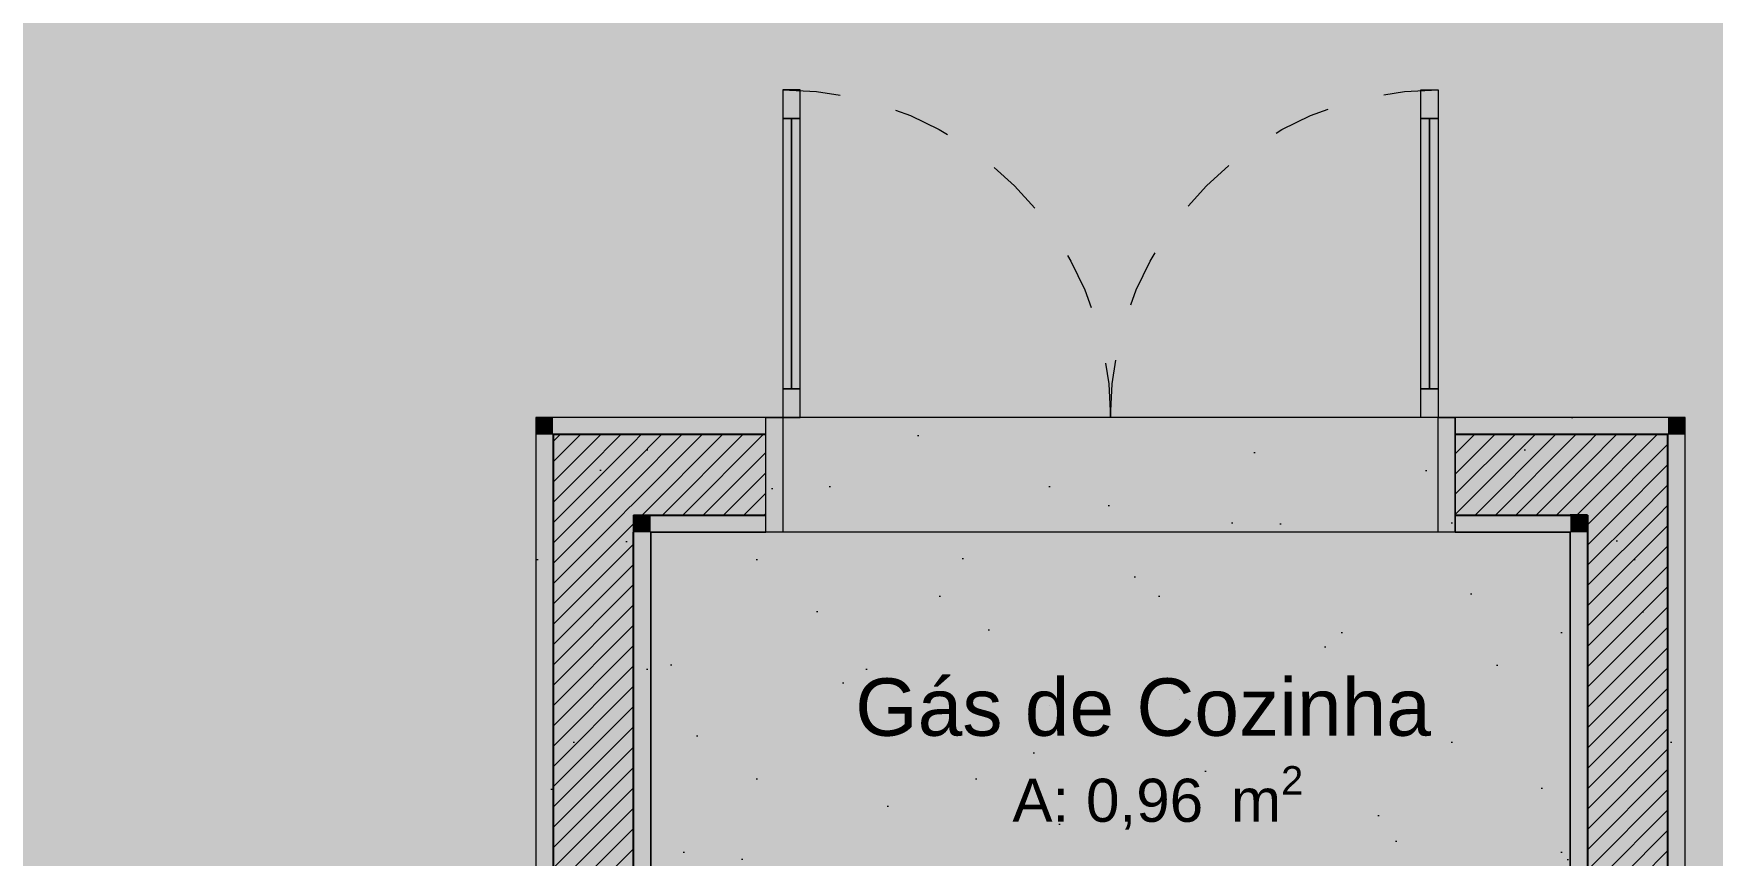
# Model space of a CAD drawing. Header units: metres. Extents: x -77 to 21.6, y -70.6 to -27.7.
# Drawn here: x -46.888 to -43.967, y -32.562 to -31.132 of the extents above; entities that cross this region are included whole.
import ezdxf

# ---------------------------------------------------------------- set-up
doc = ezdxf.new("R2010")
doc.units = ezdxf.units.M
doc.header["$MEASUREMENT"] = 0
doc.linetypes.add('Dashed', pattern=[0.07, 0.045, -0.025])
for name, color, linetype, lineweight, true_color in [('LAJES.EST_Caneta_No__18', 7, 'Continuous', 0, 0xdfdfdf), ('Portas Archicad_Caneta_No__97', 7, 'Continuous', 5, 0x6b6b6b), ('ZONA_Caneta_No__56', 7, 'Continuous', 0, 0xffe495)]:
    doc.layers.add(name, color=color, linetype=linetype, lineweight=lineweight, true_color=true_color)
for name, color, linetype, lineweight in [('LAJES.EST_Caneta_No__241', 7, 'Continuous', 13), ('PAREDE CONSTRUIR_Caneta_No__241', 7, 'Continuous', 13), ('PAREDE CONSTRUIR_Caneta_No__3', 7, 'Continuous', 25), ('Portas Archicad_Caneta_No__241', 7, 'Continuous', 13), ('Selos de Zona Archicad_Caneta_No__11', 7, 'Continuous', 5)]:
    doc.layers.add(name, color=color, linetype=linetype, lineweight=lineweight)
for name, color, linetype in [('PAREDE CONSTRUIR', 7, 'Continuous'), ('Portas Archicad', 7, 'Continuous'), ('ZONA', 7, 'Continuous')]:
    doc.layers.add(name, color=color, linetype=linetype)
doc.styles.add('GENERATED_STYLE_1', font='arial.ttf')
pattern_1 = [(45, (0, 0.6), (-0.1909188, 0.1909188), [0, -0.18, 0, -0.27]), (110, (0.6, 0.6), (0.253717, 0.09234544), [0, -0.132, 0, -0.228])]
pattern_2 = [(45, (0, 0), (-0.01767767, 0.01767767), [])]

# ---------------------------------------------------------------- blocks, each defined once
blk = doc.blocks.new('Gás de Cozinha_9_24_6', base_point=(-44.9317, -32.3677))
at = {"layer": 'Selos de Zona Archicad_Caneta_No__11', "color": 7, "lineweight": 5, "attachment_point": 2, "style": 'GENERATED_STYLE_1'}
for s, insert, char_height in [('\\A1;{\\pqc;\\pt0,0.55;\\fArial|b0|i0|c0|p0;\\W1.000000;Gás de Cozinha\\fArial|b0|i0|c0|p0;\\W1.000000;\\A1{\\H.66x;\\S^  ;}\\fArial|b0|i0|c0|p0;\\W1.000000;\\fArial|b0|i0|c0|p0;\\W1.000000;\\A1{\\H.66x;\\S^  ;}}', (-44.9317, -32.2538), 0.1), ('\\A1;{\\pqc;\\pt0,0.55;\\fArial|b0|i0|c0|p0;\\W1.000000;A: 0,96\\fArial|b0|i0|c0|p0;\\W1.000000;\\A1{\\H.66x;\\S^  ;}\\fArial|b0|i0|c0|p0;\\W1.000000; m\\fArial|b0|i0|c0|p0;\\W1.000000;\\A1{\\H.66x;\\S2^  ;}}', (-44.9317, -32.4066), 0.075)]:
    blk.add_mtext(s, dxfattribs=dict(at, insert=insert, char_height=char_height))
blk = doc.blocks.new('Double Door 26_4')
at = {"layer": 'Portas Archicad', "linetype": 'Continuous', "lineweight": 0, "true_color": 0xffffff}
for points in [[(-0.57, 0.57), (-0.57, 0.52), (-0.54, 0.52), (-0.54, 0.57)], [(0.57, 0.57), (0.54, 0.57), (0.54, 0.52), (0.57, 0.52)], [(-0.57, 0.52), (-0.57, 0.05), (-0.555, 0.05), (-0.555, 0.52)], [(-0.555, 0.52), (-0.555, 0.05), (-0.54, 0.05), (-0.54, 0.52)], [(0.555, 0.52), (0.54, 0.52), (0.54, 0.05), (0.555, 0.05)], [(0.57, 0.52), (0.555, 0.52), (0.555, 0.05), (0.57, 0.05)], [(-0.54, 0), (-0.54, 0.05), (-0.57, 0.05), (-0.57, 0)], [(0.54, 0), (0.57, 0), (0.57, 0.05), (0.54, 0.05)], [(-0.57, -0.2), (-0.57, -0.03), (-0.57, 0), (-0.6, 0), (-0.6, -0.2)], [(0.6, -0.2), (0.6, 0), (0.57, 0), (0.57, -0.03), (0.57, -0.2)]]:
    blk.add_hatch(color=7, dxfattribs=at).paths.add_polyline_path(points)
at = {"layer": 'Portas Archicad_Caneta_No__241', "color": 7, "linetype": 'Continuous', "lineweight": 13}
for p, q in [((-0.57, 0.57), (-0.57, 0.52)), ((-0.54, 0.57), (-0.57, 0.57)), ((-0.54, 0.52), (-0.54, 0.57)), ((0.54, 0.52), (0.54, 0.57)), ((0.54, 0.57), (0.57, 0.57)), ((0.57, 0.57), (0.57, 0.52)), ((-0.57, 0.52), (-0.54, 0.52)), ((-0.555, 0.52), (-0.555, 0.05)), ((0.57, 0.52), (0.54, 0.52)), ((0.555, 0.52), (0.555, 0.05)), ((-0.54, 0.05), (-0.57, 0.05)), ((-0.57, 0.05), (-0.57, 0)), ((-0.54, 0), (-0.54, 0.05)), ((0.54, 0), (0.54, 0.05)), ((0.54, 0.05), (0.57, 0.05)), ((0.57, 0.05), (0.57, 0)), ((-0.57, 0), (-0.6, 0)), ((-0.6, 0), (-0.6, -0.2)), ((-0.6, -0.03), (-0.6, 0)), ((-0.6, -0.03), (-0.6, 0)), ((-0.57, -0.03), (-0.57, 0)), ((-0.57, 0), (-0.54, 0)), ((0.57, 0), (0.54, 0)), ((0.6, 0), (0.57, 0)), ((0.57, 0), (0.57, -0.03)), ((0.6, -0.2), (0.6, 0)), ((0.6, -0.03), (0.6, 0)), ((0.6, -0.03), (0.6, 0)), ((-0.6, -0.17), (-0.6, -0.03)), ((-0.6, -0.17), (-0.6, -0.03)), ((-0.57, -0.2), (-0.57, -0.03)), ((0.57, -0.03), (0.57, -0.2)), ((0.6, -0.17), (0.6, -0.03)), ((0.6, -0.17), (0.6, -0.03)), ((-0.6, -0.2), (-0.6, -0.17)), ((-0.6, -0.2), (-0.6, -0.17)), ((0.6, -0.2), (0.6, -0.17)), ((0.6, -0.2), (0.6, -0.17)), ((-0.6, -0.2), (-0.57, -0.2)), ((0.57, -0.2), (0.6, -0.2))]:
    blk.add_line(p, q, dxfattribs=at)
at = {"layer": 'Portas Archicad_Caneta_No__241', "color": 7, "linetype": 'Continuous', "lineweight": 13, "flags": 128}
for points in [[(-0.57, 0.52), (-0.57, 0.05), (-0.555, 0.05), (-0.555, 0.52)], [(-0.555, 0.52), (-0.555, 0.05), (-0.54, 0.05), (-0.54, 0.52)], [(0.555, 0.52), (0.555, 0.05), (0.54, 0.05), (0.54, 0.52)], [(0.57, 0.52), (0.57, 0.05), (0.555, 0.05), (0.555, 0.52)]]:
    blk.add_lwpolyline(points, close=True, dxfattribs=at)
at = {"layer": 'Portas Archicad_Caneta_No__97', "color": 251, "linetype": 'Dashed', "lineweight": 5, "true_color": 0x6b6b6b}
for centre, start, end in [((-0.57, 0), 0, 90), ((0.57, 0), 90, 180)]:
    blk.add_arc(centre, 0.57, start, end, dxfattribs=at)

msp = doc.modelspace()

# ---------------------------------------------------------------- hatches: boundary and pattern name
at = {"layer": 'LAJES.EST_Caneta_No__18', "linetype": 'Continuous', "lineweight": 0, "true_color": 0xdfdfdf}
h = msp.add_hatch(dxfattribs=at)
h.set_pattern_fill('Piso_Externo__0006', color=254, style=0, pattern_type=2)
h.set_pattern_definition(pattern_1)
h.paths.add_polyline_path([(-76.514, -65.1016), (-73.814, -65.1016, -0.414214), (-75.814, -67.1016), (-66.814, -67.1016, -0.414214), (-68.814, -65.1016), (-68.814, -62.301), (-68.814, -45.4002, -0.414214), (-66.514, -43.1002), (-65.914, -43.1002), (-65.914, -42.3002), (-66.514, -42.3002), (-66.514, -38.2041), (-65.114, -38.2041), (-65.114, -36.7038), (-66.514, -36.7038), (-66.514, -32.5997), (-65.114, -32.5997), (-56.714, -32.5997), (-53.814, -32.5997), (-44.014, -32.5997), (-44.014, -42.3002), (-53.814, -42.3002), (-53.814, -47.1002), (-44.014, -47.1002), (-44.014, -50.8516), (-45.6136, -50.8516), (-45.6136, -52.3506), (-44.014, -52.3506), (-44.014, -60.3006), (-48.9163, -60.3006), (-48.9163, -61.1006), (-44.3609, -61.1006), (-44.3609, -67.1016), (-44.014, -67.1016), (-41.514, -67.1016), (-41.514, -28.1016), (-41.714, -28.1016), (-41.714, -60.3006), (-43.014, -60.3006), (-43.014, -30.0016), (-66.514, -30.0016), (-66.514, -28.1016), (-76.514, -28.1016)])
h.paths.add_polyline_path([(-73.814, -45.1016), (-76.314, -45.1016), (-76.314, -43.0892), (-75.7984, -43.0908, -0.414214), (-73.8139, -45.0876)], flags=0)
h.paths.add_polyline_path([(-73.814, -45.5846, -0.009328), (-73.814, -45.6604)], flags=0)
h.paths.add_polyline_path([(-52.814, -46.3002), (-52.814, -43.1002), (-44.014, -43.1002), (-44.014, -46.3002)], flags=0)
h.paths.add_polyline_path([(-67.714, -34.1), (-76.314, -34.1), (-76.314, -32.5997), (-67.714, -32.5997)], flags=0)
h = msp.add_hatch(dxfattribs=at)
h.set_pattern_fill('Piso_Externo__0006', color=254, style=0, pattern_type=2)
h.set_pattern_definition(pattern_1)
h.paths.add_polyline_path([(-46.014, -32.5997), (-44.014, -32.5997), (-44.014, -31.7997), (-46.014, -31.7997)])
at = {"layer": 'PAREDE CONSTRUIR', "linetype": 'Continuous', "lineweight": 0, "true_color": 0xffffff}
for points in [[(-45.984, -31.8297), (-46.014, -31.7997), (-46.014, -31.8297)], [(-45.984, -31.7997), (-46.014, -31.7997), (-45.984, -31.8297)], [(-45.984, -31.7997), (-45.984, -31.8297), (-45.614, -31.8297), (-45.614, -31.7997)], [(-44.414, -31.7997), (-44.414, -31.8297), (-44.044, -31.8297), (-44.044, -31.7997)], [(-44.044, -31.8297), (-44.014, -31.7997), (-44.044, -31.7997)], [(-44.044, -31.8297), (-44.014, -31.8297), (-44.014, -31.7997)], [(-46.014, -31.8297), (-46.014, -32.5997), (-45.984, -32.5997), (-45.984, -31.8297)], [(-44.044, -31.8297), (-44.044, -32.5997), (-44.014, -32.5997), (-44.014, -31.8297)], [(-45.814, -31.9997), (-45.844, -31.9697), (-45.844, -31.9997)], [(-45.814, -31.9697), (-45.844, -31.9697), (-45.814, -31.9997)], [(-45.614, -31.9697), (-45.814, -31.9697), (-45.814, -31.9997), (-45.614, -31.9997)], [(-44.214, -31.9697), (-44.414, -31.9697), (-44.414, -31.9997), (-44.214, -31.9997)], [(-44.214, -31.9997), (-44.184, -31.9697), (-44.214, -31.9697)], [(-44.214, -31.9997), (-44.184, -31.9997), (-44.184, -31.9697)], [(-45.844, -31.9997), (-45.844, -32.5997), (-45.814, -32.5997), (-45.814, -31.9997)], [(-44.214, -31.9997), (-44.214, -32.5997), (-44.184, -32.5997), (-44.184, -31.9997)]]:
    msp.add_hatch(color=7, dxfattribs=at).paths.add_polyline_path(points)
at = {"layer": 'PAREDE CONSTRUIR', "linetype": 'Continuous', "lineweight": 0, "true_color": 0x000000}
h = msp.add_hatch(dxfattribs=at)
h.set_pattern_fill('common_brick_0006', color=18, style=0, pattern_type=2)
h.set_pattern_definition(pattern_2)
h.paths.add_polyline_path([(-45.844, -31.9697), (-45.984, -31.8297), (-45.984, -31.9697)])
h = msp.add_hatch(dxfattribs=at)
h.set_pattern_fill('common_brick_0006', color=18, style=0, pattern_type=2)
h.set_pattern_definition(pattern_2)
h.paths.add_polyline_path([(-45.844, -31.8297), (-45.984, -31.8297), (-45.844, -31.9697)])
h = msp.add_hatch(dxfattribs=at)
h.set_pattern_fill('common_brick_0006', color=18, style=0, pattern_type=2)
h.set_pattern_definition(pattern_2)
h.paths.add_polyline_path([(-45.844, -31.9697), (-45.614, -31.9697), (-45.614, -31.8297), (-45.844, -31.8297)])
h = msp.add_hatch(dxfattribs=at)
h.set_pattern_fill('common_brick_0006', color=18, style=0, pattern_type=2)
h.set_pattern_definition(pattern_2)
h.paths.add_polyline_path([(-44.414, -31.9697), (-44.184, -31.9697), (-44.184, -31.8297), (-44.414, -31.8297)])
h = msp.add_hatch(dxfattribs=at)
h.set_pattern_fill('common_brick_0006', color=18, style=0, pattern_type=2)
h.set_pattern_definition(pattern_2)
h.paths.add_polyline_path([(-44.184, -31.9697), (-44.044, -31.8297), (-44.184, -31.8297)])
h = msp.add_hatch(dxfattribs=at)
h.set_pattern_fill('common_brick_0006', color=18, style=0, pattern_type=2)
h.set_pattern_definition(pattern_2)
h.paths.add_polyline_path([(-44.184, -31.9697), (-44.044, -31.9697), (-44.044, -31.8297)])
h = msp.add_hatch(dxfattribs=at)
h.set_pattern_fill('common_brick_0006', color=18, style=0, pattern_type=2)
h.set_pattern_definition(pattern_2)
h.paths.add_polyline_path([(-45.984, -31.9697), (-45.984, -32.5997), (-45.844, -32.5997), (-45.844, -31.9697)])
h = msp.add_hatch(dxfattribs=at)
h.set_pattern_fill('common_brick_0006', color=18, style=0, pattern_type=2)
h.set_pattern_definition(pattern_2)
h.paths.add_polyline_path([(-44.184, -31.9697), (-44.184, -32.5997), (-44.044, -32.5997), (-44.044, -31.9697)])

# ---------------------------------------------------------------- linework, layer by layer
at = {"layer": 'LAJES.EST_Caneta_No__241', "color": 7, "linetype": 'Continuous', "lineweight": 13, "flags": 128}
msp.add_lwpolyline([(-46.014, -32.5997), (-44.014, -32.5997), (-44.014, -31.7997), (-46.014, -31.7997)], close=True, dxfattribs=at)
at = {"layer": 'PAREDE CONSTRUIR_Caneta_No__241', "color": 7, "linetype": 'Continuous', "lineweight": 13}
for p, q in [((-45.614, -31.8297), (-45.614, -31.7997)), ((-44.414, -31.8297), (-44.414, -31.7997)), ((-45.614, -31.9697), (-45.614, -31.8297)), ((-44.414, -31.9697), (-44.414, -31.8297)), ((-45.614, -31.9997), (-45.614, -31.9697)), ((-44.414, -31.9997), (-44.414, -31.9697))]:
    msp.add_line(p, q, dxfattribs=at)
at = {"layer": 'PAREDE CONSTRUIR_Caneta_No__241', "color": 7, "linetype": 'Continuous', "lineweight": 13, "flags": 128}
for points in [[(-46.014, -31.7997), (-46.014, -31.8297)], [(-45.614, -31.7997), (-46.014, -31.7997)], [(-44.044, -31.7997), (-44.414, -31.7997)], [(-44.014, -31.7997), (-44.044, -31.7997)], [(-44.014, -32.5997), (-44.014, -31.7997)], [(-46.014, -31.8297), (-46.014, -32.5997)], [(-45.814, -31.9997), (-45.614, -31.9997)], [(-45.814, -32.5997), (-45.814, -31.9997)], [(-44.414, -31.9997), (-44.214, -31.9997)], [(-44.214, -31.9997), (-44.214, -32.5997)]]:
    msp.add_lwpolyline(points, dxfattribs=at)
at = {"layer": 'PAREDE CONSTRUIR_Caneta_No__3', "color": 7, "linetype": 'Continuous', "lineweight": 25}
for p, q in [((-45.984, -31.8297), (-45.984, -31.9697)), ((-45.844, -31.8297), (-45.984, -31.8297)), ((-45.984, -31.8297), (-45.984, -31.9697)), ((-45.614, -31.8297), (-45.844, -31.8297)), ((-44.184, -31.8297), (-44.414, -31.8297)), ((-44.044, -31.8297), (-44.184, -31.8297)), ((-44.044, -31.8297), (-44.184, -31.8297)), ((-44.044, -31.9697), (-44.044, -31.8297)), ((-45.984, -31.9697), (-45.984, -32.5997)), ((-45.844, -31.9697), (-45.844, -31.9997)), ((-45.844, -31.9697), (-45.614, -31.9697)), ((-45.844, -31.9697), (-45.844, -31.9997)), ((-44.414, -31.9697), (-44.214, -31.9697)), ((-44.184, -31.9697), (-44.214, -31.9697)), ((-44.184, -31.9697), (-44.214, -31.9697)), ((-44.184, -31.9697), (-44.184, -32.5997)), ((-44.044, -32.5997), (-44.044, -31.9697)), ((-45.844, -32.5997), (-45.844, -31.9997))]:
    msp.add_line(p, q, dxfattribs=at)
at = {"layer": 'ZONA_Caneta_No__56', "color": 41, "linetype": 'Continuous', "lineweight": 0, "true_color": 0xffe495, "flags": 128}
msp.add_lwpolyline([(-45.814, -31.9997), (-45.814, -32.5997), (-44.214, -32.5997), (-44.214, -31.9997)], close=True, dxfattribs=at)

# ---------------------------------------------------------------- block references
at = {"layer": 'Portas Archicad', "color": 252, "linetype": 'Continuous', "lineweight": 0, "xscale": -1}
msp.add_blockref('Double Door 26_4', (-45.014, -31.7997), dxfattribs=at)
at = {"layer": 'ZONA', "color": 7, "linetype": 'Continuous', "lineweight": 0}
msp.add_blockref('Gás de Cozinha_9_24_6', (-44.9317, -32.3677), dxfattribs=at)

doc.saveas('drawing.dxf')
